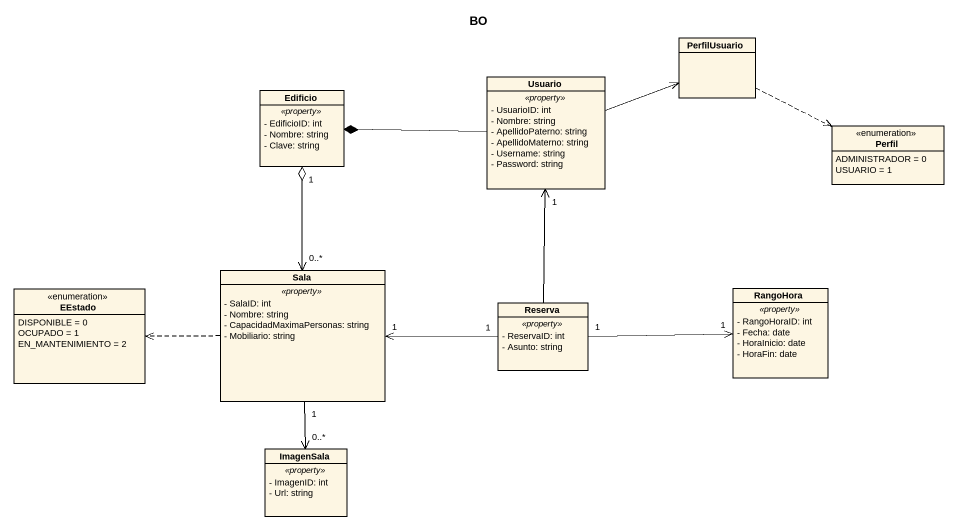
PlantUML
@startuml
title BO
hide circle
hide empty members
skinparam classAttributeIconSize 0
class PerfilUsuario
class Usuario {
  .. <<property>> ..
  - UsuarioID: int
  - Nombre: string
  - ApellidoPaterno: string
  - ApellidoMaterno: string
  - Username: string
  - Password: string
}
class Edificio {
  .. <<property>> ..
  - EdificioID: int
  - Nombre: string
  - Clave: string
}
enum Perfil {
  ADMINISTRADOR = 0
  USUARIO = 1
}
class Sala {
  .. <<property>> ..
  - SalaID: int
  - Nombre: string
  - CapacidadMaximaPersonas: string
  - Mobiliario: string
}
enum EEstado {
  DISPONIBLE = 0
  OCUPADO = 1
  EN_MANTENIMIENTO = 2
}
class Reserva {
  .. <<property>> ..
  - ReservaID: int
  - Asunto: string
}
class RangoHora {
  .. <<property>> ..
  - RangoHoraID: int
  - Fecha: date
  - HoraInicio: date
  - HoraFin: date
}
class ImagenSala {
  .. <<property>> ..
  - ImagenID: int
  - Url: string
}
PerfilUsuario .right.> Perfil
Usuario -right-> PerfilUsuario
Usuario -left-* Edificio
Sala "0..*" <-up-o "1" Edificio
Sala .left.> EEstado
Sala "1" --> "0..*" ImagenSala
Reserva -up-> "1" Usuario
Reserva "1" -left-> "1" Sala
Reserva "1" -right-> "1" RangoHora
@enduml
